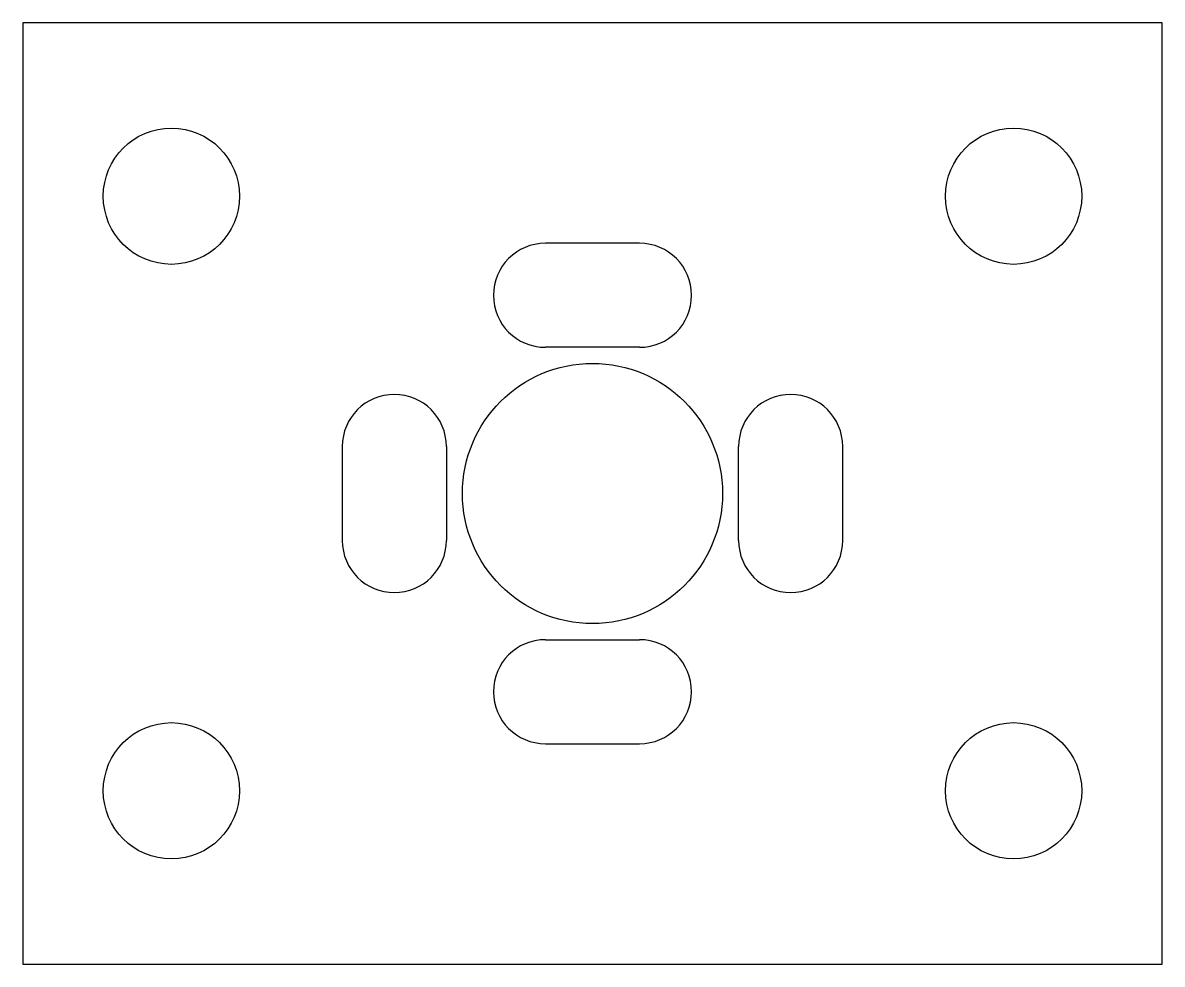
# Model space of a CAD drawing. Header units: millimetres. Extents: x -23 to 23, y -19 to 19.
import ezdxf

# ---------------------------------------------------------------- set-up
doc = ezdxf.new("R2010")
doc.units = ezdxf.units.MM

msp = doc.modelspace()

# ---------------------------------------------------------------- linework, layer by layer
at = {"layer": 'CUT'}
for p, q in [((1.9, 10.1), (-1.9, 10.1)), ((1.9, 5.9), (-1.9, 5.9)), ((-10.1, 1.9), (-10.1, -1.9)), ((-5.9, 1.9), (-5.9, -1.9)), ((5.9, -1.9), (5.9, 1.9)), ((10.1, -1.9), (10.1, 1.9)), ((-1.9, -5.9), (1.9, -5.9)), ((-1.9, -10.1), (1.9, -10.1))]:
    msp.add_line(p, q, dxfattribs=at)
msp.add_lwpolyline([(-23, -19), (23, -19), (23, 19), (-23, 19)], close=True, dxfattribs=at)
for centre, start, end in [((-1.9, 8), 90, 270), ((1.9, 8), 270, 450), ((-8, 1.9), 360, 540), ((8, 1.9), 0, 180), ((-8, -1.9), 180, 360), ((8, -1.9), 180, 360), ((-1.9, -8), 450, 630), ((1.9, -8), 270, 450)]:
    msp.add_arc(centre, 2.1, start, end, dxfattribs=at)
at = {"layer": 'DRILL'}
for centre, radius in [((-17, 12), 2.75), ((17, 12), 2.75), ((0, 0), 5.25), ((-17, -12), 2.75), ((17, -12), 2.75)]:
    msp.add_circle(centre, radius, dxfattribs=at)

doc.saveas('drawing.dxf')
